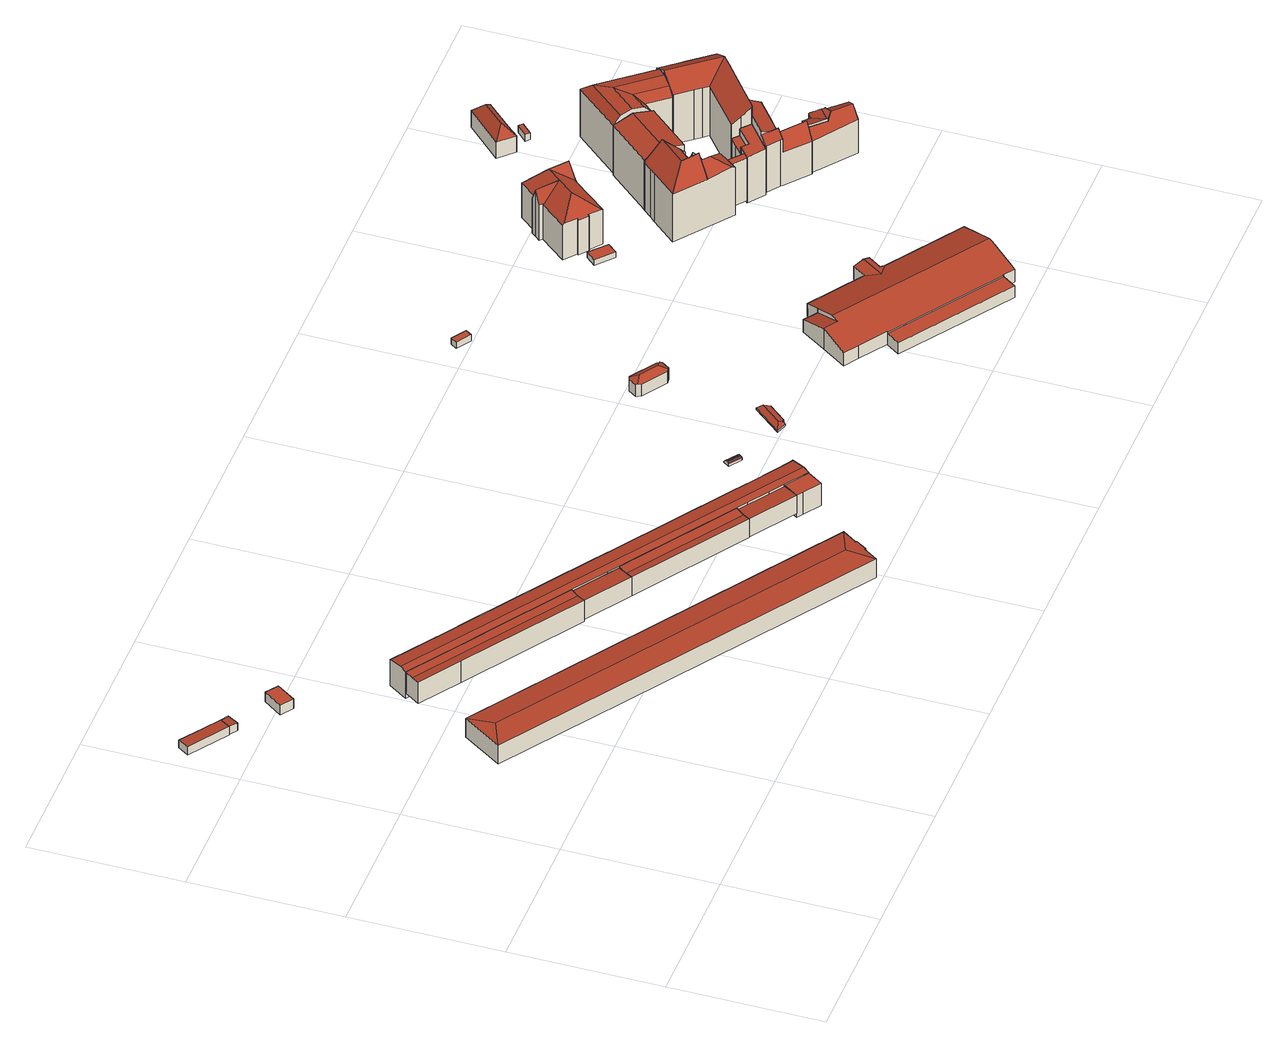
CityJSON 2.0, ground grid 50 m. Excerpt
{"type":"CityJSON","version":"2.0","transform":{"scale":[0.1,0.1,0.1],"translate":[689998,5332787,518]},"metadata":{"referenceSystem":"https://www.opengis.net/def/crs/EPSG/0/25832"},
"CityObjects":{
"building1":{"type":"Building","attributes":{"Gemeindeschluessel":"09162000","HoeheDach":"526.977","HoeheGrund":"523.810","Methode":"2000","NiedrigsteTraufeDesGebaeudes":"526.600","Geometrietyp2DReferenz":"3000","function":"31001_2000","roofType":"1000","measuredHeight":3.17},"geometry":[{"type":"MultiSurface","lod":"2","boundaries":[[[0,1,2,3]],[[4,5,2,1,6]],[[7,8,0,3,9]],[[8,6,1,0]],[[4,7,9,5]],[[9,3,2,5]],[[4,6,8,7]]],"semantics":{"surfaces":[{"type":"WallSurface"},{"type":"GroundSurface"},{"type":"RoofSurface"}],"values":[0,1,2,0,0,0,0]}}]},
"building2":{"type":"Building","attributes":{"Gemeindeschluessel":"09162000","HoeheDach":"526.994","HoeheGrund":"524.000","Methode":"2000","NiedrigsteTraufeDesGebaeudes":"526.496","Geometrietyp2DReferenz":"3000","function":"51009_1610","roofType":"1000","measuredHeight":2.99},"geometry":[{"type":"MultiSurface","lod":"2","boundaries":[[[10,11,12,13]],[[11,10,14,15]],[[11,15,7,12]],[[13,12,7,16]],[[16,7,15,14]],[[14,10,13,16]]],"semantics":{"surfaces":[{"type":"WallSurface"},{"type":"RoofSurface"},{"type":"GroundSurface"}],"values":[0,0,1,0,0,2]}}]},
"building3":{"type":"Building","attributes":{"Gemeindeschluessel":"09162000","HoeheDach":"527.370","HoeheGrund":"523.820","Methode":"2000","NiedrigsteTraufeDesGebaeudes":"527.370","Geometrietyp2DReferenz":"3000","function":"31001_2523","roofType":"1000","measuredHeight":3.55},"geometry":[{"type":"MultiSurface","lod":"2","boundaries":[[[17,18,19,20]],[[21,22,23,24]],[[24,23,18,17]],[[19,18,23,22]],[[21,24,17,20]],[[20,19,22,21]]],"semantics":{"surfaces":[{"type":"WallSurface"},{"type":"RoofSurface"},{"type":"GroundSurface"}],"values":[0,0,0,1,2,0]}}]},
"building4":{"type":"Building","attributes":{"Gemeindeschluessel":"09162000","HoeheDach":"531.750","HoeheGrund":"523.840","Methode":"2000","NiedrigsteTraufeDesGebaeudes":"530.888","Geometrietyp2DReferenz":"3000","function":"31001_2000","roofType":"3200","measuredHeight":7.91,"storeysAboveGround":2},"geometry":[{"type":"MultiSurface","lod":"2","boundaries":[[[25,26,27,28,29,30,31,32,33,34,35,36]],[[37,38,39,40,41]],[[42,43,36,35,34,33]],[[33,32,41,44,42]],[[26,45,46,27]],[[45,26,25,47]],[[45,47,43,39,38,48,46]],[[40,44,41]],[[48,28,27,46]],[[42,44,40,39,43]],[[37,41,32,31,30,29]],[[29,28,48,38,37]],[[25,36,43,47]]],"semantics":{"surfaces":[{"type":"GroundSurface"},{"type":"RoofSurface"},{"type":"WallSurface"}],"values":[0,1,2,2,2,2,1,1,2,1,2,2,2]}}]},
"building5":{"type":"Building","attributes":{"Gemeindeschluessel":"09162000","HoeheDach":"529.448","HoeheGrund":"521.187","Methode":"2000","NiedrigsteTraufeDesGebaeudes":"528.970","Geometrietyp2DReferenz":"3000","function":"51009_1610","roofType":"1000","measuredHeight":8.26},"geometry":[{"type":"MultiSurface","lod":"2","boundaries":[[[49,50,51,52]],[[53,54,55,56]],[[56,55,57,58]],[[51,50,59,60,61]],[[62,61,60,54,53]],[[62,53,56,58,63,49,52]],[[52,51,61,62]],[[63,64,59,50,49]],[[59,64,57,55,54,60]],[[58,57,64,63]]],"semantics":{"surfaces":[{"type":"WallSurface"},{"type":"RoofSurface"},{"type":"GroundSurface"}],"values":[0,0,0,1,0,2,0,0,1,0]}}]},
"building6":{"type":"Building","attributes":{"Gemeindeschluessel":"09162000","HoeheDach":"529.296","HoeheGrund":"522.010","Methode":"2000","NiedrigsteTraufeDesGebaeudes":"528.754","Geometrietyp2DReferenz":"3000","function":"31001_2000","roofType":"1000","measuredHeight":7.29},"geometry":[{"type":"MultiSurface","lod":"2","boundaries":[[[65,66,67,68]],[[69,70,71,72]],[[68,67,70,69]],[[67,66,73,71,70]],[[74,73,66,65]],[[69,72,74,65,68]],[[72,71,73,74]]],"semantics":{"surfaces":[{"type":"WallSurface"},{"type":"RoofSurface"},{"type":"GroundSurface"}],"values":[0,0,0,1,0,2,0]}}]},
"building7":{"type":"Building","attributes":{"Gemeindeschluessel":"09162000","HoeheDach":"529.760","HoeheGrund":"518.983","Methode":"1000","NiedrigsteTraufeDesGebaeudes":"528.980","Geometrietyp2DReferenz":"3000","function":"31001_2000","roofType":"3100","measuredHeight":10.78},"geometry":[{"type":"MultiSurface","lod":"2","boundaries":[[[75,76,77,78]],[[79,80,81,82]],[[83,84,85,86]],[[86,85,87,88]],[[89,90,91,92]],[[93,54,94,95,96]],[[97,98,99,100]],[[78,77,101,102]],[[103,104,90,89]],[[55,57,64,91,90,104,105,106,87,85,84,107,94,54]],[[93,96,97,100,108,109,110,75,78,102,79,82,111,83,86,88,112,113,103,89,92,114,115,116]],[[115,57,55,116]],[[82,81,117,111]],[[96,95,98,97]],[[116,55,54,93]],[[111,117,107,84,83]],[[102,101,80,79]],[[110,118,76,75]],[[100,99,119,108]],[[108,119,120,109]],[[113,105,104,103]],[[109,120,118,110]],[[114,64,57,115]],[[88,87,106,112]],[[112,106,105,113]],[[107,117,81,80,101,77,76,118,120,119,99,98,95,94]],[[92,91,64,114]]],"semantics":{"surfaces":[{"type":"WallSurface"},{"type":"RoofSurface"},{"type":"GroundSurface"}],"values":[0,0,0,0,0,0,0,0,0,1,2,0,0,0,0,0,0,0,0,0,0,0,0,0,0,1,0]}}]},
"building8":{"type":"Building","attributes":{"Gemeindeschluessel":"09162000","HoeheDach":"529.427","HoeheGrund":"522.127","Methode":"2000","NiedrigsteTraufeDesGebaeudes":"528.989","Geometrietyp2DReferenz":"3000","function":"51009_1610","roofType":"1000","measuredHeight":7.3},"geometry":[{"type":"MultiSurface","lod":"2","boundaries":[[[121,122,123,67]],[[124,121,67,125]],[[122,105,104,90,123]],[[125,67,123,90,126]],[[127,104,105,128]],[[128,105,122,121,124]],[[125,126,127,128,124]],[[126,90,104,127]]],"semantics":{"surfaces":[{"type":"RoofSurface"},{"type":"WallSurface"},{"type":"GroundSurface"}],"values":[0,1,0,1,1,1,2,1]}}]},
"building9":{"type":"Building","attributes":{"Gemeindeschluessel":"09162000","HoeheDach":"529.296","HoeheGrund":"522.260","Methode":"2000","NiedrigsteTraufeDesGebaeudes":"528.754","Geometrietyp2DReferenz":"3000","function":"31001_2000","roofType":"1000","measuredHeight":7.04},"geometry":[{"type":"MultiSurface","lod":"2","boundaries":[[[129,130,121,131]],[[131,121,132,133]],[[130,134,135,136,132,121]],[[137,136,135,138]],[[138,135,134,139]],[[139,134,130,129]],[[133,132,136,137]],[[131,133,137,138,139,129]]],"semantics":{"surfaces":[{"type":"WallSurface"},{"type":"RoofSurface"},{"type":"GroundSurface"}],"values":[0,0,1,0,0,0,0,2]}}]},
"building10":{"type":"Building","attributes":{"Gemeindeschluessel":"09162000","HoeheDach":"529.221","HoeheGrund":"520.661","Methode":"1000","NiedrigsteTraufeDesGebaeudes":"529.221","Geometrietyp2DReferenz":"3000","function":"51009_1610","roofType":"1000","measuredHeight":8.56},"geometry":[{"type":"MultiSurface","lod":"2","boundaries":[[[140,141,142,143]],[[144,145,141,140]],[[140,143,146,147,144]],[[143,142,148,146]],[[145,149,148,142,141]],[[146,148,149,147]],[[147,149,145,144]]],"semantics":{"surfaces":[{"type":"WallSurface"},{"type":"GroundSurface"},{"type":"RoofSurface"}],"values":[0,0,1,0,2,0,0]}}]},
"building11":{"type":"Building","attributes":{"Gemeindeschluessel":"09162000","HoeheDach":"523.030","HoeheGrund":"521.830","Methode":"9999","NiedrigsteTraufeDesGebaeudes":"522.030","Geometrietyp2DReferenz":"3000","function":"31001_2000","roofType":"2100","measuredHeight":1.2},"geometry":[{"type":"MultiSurface","lod":"2","boundaries":[[[150,151,152,153,154,155,156,157,158,159,160]],[[150,160,161,162]],[[154,153,163,164]],[[159,158,165,166]],[[167,168,152,151]],[[150,162,167,151]],[[156,155,169,170]],[[153,152,168,163]],[[158,157,171,165]],[[167,162,161,166,165,171,170,169,164,163,168]],[[160,159,166,161]],[[157,156,170,171]],[[155,154,164,169]]],"semantics":{"surfaces":[{"type":"WallSurface"},{"type":"RoofSurface"},{"type":"GroundSurface"}],"values":[0,0,1,1,0,2,1,1,1,0,1,1,1]}}]},
"building12":{"type":"Building","attributes":{"Gemeindeschluessel":"09162000","HoeheDach":"524.731","HoeheGrund":"523.438","Methode":"1000","NiedrigsteTraufeDesGebaeudes":"523.866","Geometrietyp2DReferenz":"3000","function":"31001_9998","roofType":"3200","measuredHeight":1.29,"storeysAboveGround":1},"geometry":[{"type":"MultiSurface","lod":"2","boundaries":[[[172,173,174,175,176,177]],[[177,176,178,179]],[[180,172,177,179]],[[176,175,181,182,183,178]],[[181,175,174,184]],[[184,185,186,187,188,183,182,181]],[[188,179,178,183]],[[187,186,185,173,172,180]],[[184,174,173,185]],[[187,180,179,188]]],"semantics":{"surfaces":[{"type":"RoofSurface"},{"type":"WallSurface"},{"type":"GroundSurface"}],"values":[0,0,0,1,1,2,1,1,1,1]}}]},
"building13":{"type":"Building","attributes":{"Gemeindeschluessel":"09162000","HoeheDach":"529.531","HoeheGrund":"523.770","Methode":"1000","NiedrigsteTraufeDesGebaeudes":"528.152","Geometrietyp2DReferenz":"3000","function":"31001_2000","roofType":"3200","measuredHeight":5.76},"geometry":[{"type":"MultiSurface","lod":"2","boundaries":[[[189,190,191,192]],[[193,194,195,196]],[[197,198,199,200,201]],[[202,203,204,205]],[[206,199,198,207]],[[208,209,210,195,194,211]],[[212,213,203,202]],[[189,214,197,190]],[[215,216,192,191,217,208,211,218]],[[209,201,200,204,203,213,210]],[[195,210,213,212,219,196]],[[207,198,197,214]],[[199,206,220,205,204,200]],[[217,191,190,197,201,209,208]],[[218,211,194,193]],[[207,214,189,192,216,215,218,193,196,219,212,202,205,220,206]]],"semantics":{"surfaces":[{"type":"WallSurface"},{"type":"RoofSurface"},{"type":"GroundSurface"}],"values":[0,0,1,0,0,1,0,0,0,1,0,0,0,1,0,2]}}]},
"building14":{"type":"Building","attributes":{"Gemeindeschluessel":"09162000","HoeheDach":"526.590","HoeheGrund":"524.252","Methode":"2000","NiedrigsteTraufeDesGebaeudes":"526.590","Geometrietyp2DReferenz":"3000","function":"31001_2000","roofType":"1000","measuredHeight":2.34},"geometry":[{"type":"MultiSurface","lod":"2","boundaries":[[[221,222,223,224]],[[221,224,225,226]],[[226,227,222,221]],[[224,223,228,225]],[[225,228,227,226]],[[227,228,223,222]]],"semantics":{"surfaces":[{"type":"WallSurface"},{"type":"GroundSurface"},{"type":"RoofSurface"}],"values":[0,1,0,0,0,2]}}]},
"building15":{"type":"Building","attributes":{"Gemeindeschluessel":"09162000","HoeheDach":"530.130","HoeheGrund":"521.490","Methode":"2000","NiedrigsteTraufeDesGebaeudes":"525.920","Geometrietyp2DReferenz":"3000","function":"31001_2000","roofType":"3100","measuredHeight":8.64,"storeysAboveGround":1},"geometry":[{"type":"MultiSurface","lod":"2","boundaries":[[[229,230,231,232,233]],[[234,235,236,237]],[[238,239,240,241]],[[242,243,244,234,237]],[[245,246,244,243]],[[247,232,231,248,249,250]],[[251,252,238,241]],[[238,252,253,254,255,256,257,258,259,236,235,260,239]],[[245,240,239,260,246]],[[261,248,231,230]],[[262,263,264,250,249]],[[251,265,266,267,253,252]],[[267,266,268,269]],[[270,271,272,259,258]],[[273,268,266,265]],[[274,256,255,275]],[[248,261,262,249]],[[270,276,274,275,273,265,251,241,240,245,243,242,263,262,261,230,229,277,271]],[[270,258,257,276]],[[271,277,278,279,272]],[[247,279,278,233,232]],[[273,275,255,254,269,268]],[[253,267,269,254]],[[276,257,256,274]],[[259,272,279,247,250,264,237,236]],[[278,277,229,233]],[[234,244,246,260,235]],[[242,237,264,263]]],"semantics":{"surfaces":[{"type":"WallSurface"},{"type":"RoofSurface"},{"type":"GroundSurface"}],"values":[0,0,0,0,0,1,0,1,0,0,0,0,1,0,0,0,0,2,0,0,1,0,0,0,1,0,1,0]}}]},
"building16":{"type":"Building","attributes":{"Gemeindeschluessel":"09162000","HoeheDach":"524.438","HoeheGrund":"522.291","Methode":"1000","NiedrigsteTraufeDesGebaeudes":"524.438","Geometrietyp2DReferenz":"3000","function":"31001_2000","roofType":"1000","measuredHeight":2.15},"geometry":[{"type":"MultiSurface","lod":"2","boundaries":[[[280,281,282,283]],[[284,285,281,280]],[[283,282,286,287]],[[284,280,283,287]],[[282,281,285,286]],[[284,287,286,285]]],"semantics":{"surfaces":[{"type":"WallSurface"},{"type":"GroundSurface"},{"type":"RoofSurface"}],"values":[0,0,0,1,2,0]}}]},
"building17":{"type":"Building","attributes":{"Gemeindeschluessel":"09162000","HoeheDach":"538.442","HoeheGrund":"520.249","Methode":"2000","NiedrigsteTraufeDesGebaeudes":"533.490","Geometrietyp2DReferenz":"3000","function":"31001_9998","roofType":"3100","measuredHeight":18.19,"storeysAboveGround":2},"geometry":[{"type":"MultiSurface","lod":"2","boundaries":[[[288,289,290,291]],[[292,293,294,295]],[[296,297,298,294,293]],[[299,300,301,302,303]],[[304,305,306,307,308]],[[309,310,311,312]],[[313,314,296,293,292]],[[299,308,307,315,316,300]],[[297,305,304,298]],[[317,313,292,295,299,318,319,320]],[[307,306,321,315]],[[296,314,322,323,288,291,309,312,324,325,326,327,321,306,305,297]],[[323,322,317,320]],[[295,294,298,304]],[[308,299,295,304]],[[324,312,311,328,329]],[[303,329,328,318,299]],[[301,326,325,302]],[[311,310,290,289,319,318,328]],[[288,323,320,319,289]],[[327,326,301,300,316]],[[314,313,317,322]],[[327,316,315,321]],[[303,302,325,324,329]],[[291,290,310,309]]],"semantics":{"surfaces":[{"type":"WallSurface"},{"type":"RoofSurface"},{"type":"GroundSurface"}],"values":[0,1,0,1,0,0,0,1,0,1,0,2,0,1,1,0,1,0,1,0,0,0,0,0,0]}}]},
"building18":{"type":"Building","attributes":{"Gemeindeschluessel":"09162000","HoeheDach":"544.360","HoeheGrund":"519.890","Methode":"2000","NiedrigsteTraufeDesGebaeudes":"536.716","Geometrietyp2DReferenz":"3000","function":"31001_1000","roofType":"3100","measuredHeight":24.47,"storeysAboveGround":5},"geometry":[{"type":"MultiSurface","lod":"2","boundaries":[[[330,331,332,333,334,335,336,337,338,339,340,341,342,343,344,345,346,347,348,349,350,351,352,353,354]],[[331,355,356,332]],[[348,357,358,349]],[[359,360,361,362]],[[345,363,364,346]],[[348,347,365,366,367,357]],[[342,368,369,343]],[[355,331,330,370,371]],[[372,373,339,338]],[[333,374,375,334]],[[376,377,378,379,380,381,382]],[[355,371,383,384,385,386,375,374,356]],[[387,388,389,390]],[[384,391,337,336,385]],[[352,379,378,353]],[[344,343,369,392,393]],[[351,350,394,381,380]],[[387,383,371,370,388]],[[346,364,365,347]],[[367,366,360,359,395]],[[396,373,372,391,384,383,397]],[[332,356,374,333]],[[342,341,398,362,361,368]],[[334,375,386,335]],[[395,359,387,390]],[[335,386,385,336]],[[387,359,362,398,397,383]],[[351,380,379,352]],[[330,354,377,376,388,370]],[[337,391,372,338]],[[339,373,396,340]],[[396,397,398,341,340]],[[344,393,363,345]],[[376,382,389,388]],[[392,369,368,361,360]],[[349,358,394,350]],[[366,365,364,363,393,392,360]],[[382,381,394,358,357,367,395,390,389]],[[353,378,377,354]]],"semantics":{"surfaces":[{"type":"GroundSurface"},{"type":"WallSurface"},{"type":"RoofSurface"}],"values":[0,1,1,1,1,1,1,1,1,1,2,2,1,1,1,1,1,2,1,1,2,1,1,1,1,1,2,1,1,1,1,1,1,2,2,1,2,2,1]}}]},
"building19":{"type":"Building","attributes":{"Gemeindeschluessel":"09162000","HoeheDach":"537.746","HoeheGrund":"521.197","Methode":"2000","NiedrigsteTraufeDesGebaeudes":"523.550","Geometrietyp2DReferenz":"3000","function":"51009_1610","roofType":"1000","measuredHeight":16.55},"geometry":[{"type":"MultiSurface","lod":"2","boundaries":[[[399,400,401,402]],[[401,403,404,402]],[[405,406,403,401,400,407]],[[399,402,404,408,409,410]],[[406,405,409,408]],[[407,410,409,405]],[[407,400,399,410]],[[408,404,403,406]]],"semantics":{"surfaces":[{"type":"GroundSurface"},{"type":"WallSurface"},{"type":"RoofSurface"}],"values":[0,1,1,1,1,2,1,2]}}]},
"building20":{"type":"Building","attributes":{"Gemeindeschluessel":"09162000","HoeheDach":"540.990","HoeheGrund":"520.002","Methode":"2000","NiedrigsteTraufeDesGebaeudes":"539.051","Geometrietyp2DReferenz":"3000","function":"31001_9998","roofType":"3100","measuredHeight":20.99,"storeysAboveGround":5},"geometry":[{"type":"MultiSurface","lod":"2","boundaries":[[[411,412,413,414,415,416,417]],[[418,419,417,416,415,420]],[[412,411,421,422,423,413]],[[421,419,418,422]],[[413,423,424,414]],[[423,422,418,420,424]],[[417,419,421,411]],[[414,424,420,415]]],"semantics":{"surfaces":[{"type":"GroundSurface"},{"type":"WallSurface"},{"type":"RoofSurface"}],"values":[0,1,1,2,1,2,1,1]}}]},
"building21":{"type":"Building","attributes":{"Gemeindeschluessel":"09162000","HoeheDach":"537.910","HoeheGrund":"520.189","Methode":"2000","NiedrigsteTraufeDesGebaeudes":"535.070","Geometrietyp2DReferenz":"3000","function":"31001_1000","roofType":"1000","measuredHeight":17.72,"storeysAboveGround":6},"geometry":[{"type":"MultiSurface","lod":"2","boundaries":[[[425,426,427,428]],[[429,430,425,428,431,432,433,434]],[[435,436,434,433]],[[437,436,435,438,439,440,427,426,441]],[[431,442,443,432]],[[444,445,443,442,446]],[[441,426,425,430]],[[433,432,443,445,438,435]],[[431,428,427,440,446,442]],[[444,439,438,445]],[[437,441,430,429]],[[436,437,429,434]],[[446,440,439,444]]],"semantics":{"surfaces":[{"type":"WallSurface"},{"type":"GroundSurface"},{"type":"RoofSurface"}],"values":[0,1,0,2,0,2,0,0,0,0,0,0,0]}}]},
"building22":{"type":"Building","attributes":{"Gemeindeschluessel":"09162000","HoeheDach":"524.025","HoeheGrund":"521.172","Methode":"1000","NiedrigsteTraufeDesGebaeudes":"523.695","Geometrietyp2DReferenz":"3000","function":"31001_2000","roofType":"1000","measuredHeight":2.85},"geometry":[{"type":"MultiSurface","lod":"2","boundaries":[[[447,448,449,450]],[[451,447,450,452]],[[452,450,449,453]],[[452,453,454,451]],[[453,449,448,454]],[[454,448,447,451]]],"semantics":{"surfaces":[{"type":"RoofSurface"},{"type":"WallSurface"},{"type":"GroundSurface"}],"values":[0,1,1,2,1,1]}}]},
"building23":{"type":"Building","attributes":{"Gemeindeschluessel":"09162000","HoeheDach":"541.453","HoeheGrund":"521.131","Methode":"2000","NiedrigsteTraufeDesGebaeudes":"533.690","Geometrietyp2DReferenz":"3000","function":"31001_1000","roofType":"2100","measuredHeight":20.32,"storeysAboveGround":4},"geometry":[{"type":"MultiSurface","lod":"2","boundaries":[[[455,456,457]],[[458,459,460,461,462,463,464,465,466,467,468]],[[469,470,463,471]],[[455,466,465,464,463,470,472,473,474,475,456]],[[476,462,461]],[[462,476,477,478,479,471,463]],[[480,475,474,481]],[[482,483,484,485]],[[481,474,473,486]],[[482,487,478,477,488,483]],[[488,477,476,461,460]],[[489,490,491,492]],[[493,472,470,469]],[[494,485,484,458,468,495,496]],[[486,473,472,493]],[[484,483,488,460,459,458]],[[491,457,456,475,480,497,492]],[[471,479,478,487,482,485,494,496,489,492,497,480,481,486,493,469]],[[455,467,466]],[[496,495,490,489]],[[490,495,468,467,455,457,491]]],"semantics":{"surfaces":[{"type":"WallSurface"},{"type":"RoofSurface"},{"type":"GroundSurface"}],"values":[0,0,0,1,1,0,0,0,0,0,1,0,0,0,0,1,0,2,0,0,1]}}]},
"building24":{"type":"Building","attributes":{"Gemeindeschluessel":"09162000","HoeheDach":"537.110","HoeheGrund":"521.620","Methode":"2000","NiedrigsteTraufeDesGebaeudes":"533.562","Geometrietyp2DReferenz":"3000","function":"31001_1000","roofType":"3100","measuredHeight":15.49,"storeysAboveGround":4},"geometry":[{"type":"MultiSurface","lod":"2","boundaries":[[[498,499,500,501]],[[502,503,504,505]],[[501,500,506,507]],[[508,506,500,499,509,510]],[[511,512,507,506,508,513]],[[511,513,514,515]],[[512,511,515,502,505,516,517,498,501,507]],[[517,509,499,498]],[[513,508,510,504,503,514]],[[504,510,509,517,516,505]],[[515,514,503,502]]],"semantics":{"surfaces":[{"type":"WallSurface"},{"type":"RoofSurface"},{"type":"GroundSurface"}],"values":[0,0,0,1,0,0,2,0,1,0,0]}}]},
"building25":{"type":"Building","attributes":{"Gemeindeschluessel":"09162000","HoeheDach":"537.045","HoeheGrund":"521.340","Methode":"2000","NiedrigsteTraufeDesGebaeudes":"524.967","Geometrietyp2DReferenz":"3000","function":"31001_1000","roofType":"2100","measuredHeight":15.71,"storeysAboveGround":1},"geometry":[{"type":"MultiSurface","lod":"2","boundaries":[[[518,519,520,521,522,523,524,525,509]],[[526,527,528,529]],[[530,524,523]],[[520,519,518,531,532,533,534,535,536,537,538,539,540,541,542,521]],[[543,544,527,545,546]],[[547,548,549,550,551,540,539,538,537]],[[552,546,545,548,547,553]],[[554,555,509,525,524,530,556,557]],[[558,545,527,526]],[[544,530,523,522,559,528,527]],[[536,553,547,537]],[[532,531,518,509,555,554]],[[535,534,533,532,554,557,543,546,552,553,536]],[[530,544,556]],[[559,522,521,542,541,540,551,529,528]],[[556,544,543,557]],[[549,548,545,558]],[[526,529,551,550]],[[558,526,550,549]]],"semantics":{"surfaces":[{"type":"WallSurface"},{"type":"GroundSurface"},{"type":"RoofSurface"}],"values":[0,0,0,1,2,0,2,2,0,2,0,0,0,0,0,0,0,2,2]}}]},
"building26":{"type":"Building","attributes":{"Gemeindeschluessel":"09162000","HoeheDach":"531.519","HoeheGrund":"521.625","Methode":"1000","NiedrigsteTraufeDesGebaeudes":"527.564","Geometrietyp2DReferenz":"3000","function":"31001_9998","roofType":"3200","measuredHeight":9.89,"storeysAboveGround":1},"geometry":[{"type":"MultiSurface","lod":"2","boundaries":[[[560,561,562,563,564]],[[563,562,565,566,567]],[[567,566,568,569,570]],[[571,561,560,572]],[[560,564,573]],[[568,566,565,574]],[[570,573,564,563,567]],[[570,569,572,560,573]],[[571,572,569,568,574]],[[571,574,565,562,561]]],"semantics":{"surfaces":[{"type":"RoofSurface"},{"type":"WallSurface"},{"type":"GroundSurface"}],"values":[0,0,1,1,0,1,0,1,2,1]}}]},
"building27":{"type":"Building","attributes":{"Gemeindeschluessel":"09162000","HoeheDach":"542.670","HoeheGrund":"520.809","Methode":"2000","NiedrigsteTraufeDesGebaeudes":"538.379","Geometrietyp2DReferenz":"3000","function":"31001_9998","roofType":"3100","measuredHeight":21.86,"storeysAboveGround":5},"geometry":[{"type":"MultiSurface","lod":"2","boundaries":[[[575,576,577,578]],[[579,580,581,582,583,584]],[[585,586,587,578]],[[588,575,578,587]],[[585,578,577,589,590]],[[591,581,580,592,593]],[[580,579,594,595,592]],[[596,583,582,586,585,590,597]],[[591,588,587,581]],[[579,584,598,594]],[[589,599,597,590]],[[600,601,588,591,593]],[[576,602,599,589,577]],[[601,602,576,575,588]],[[598,584,583,596]],[[601,600,595,594,598,596,597,599,602]],[[586,582,581,587]],[[592,595,600,593]]],"semantics":{"surfaces":[{"type":"RoofSurface"},{"type":"WallSurface"},{"type":"GroundSurface"}],"values":[0,0,0,0,0,0,1,1,0,1,1,1,1,1,1,2,0,1]}}]},
"building28":{"type":"Building","attributes":{"Gemeindeschluessel":"09162000","HoeheDach":"524.010","HoeheGrund":"521.370","Methode":"2000","NiedrigsteTraufeDesGebaeudes":"524.010","Geometrietyp2DReferenz":"3000","function":"51009_1610","roofType":"1000","measuredHeight":2.64},"geometry":[{"type":"MultiSurface","lod":"2","boundaries":[[[603,604,605,606]],[[606,607,608,603]],[[605,609,607,606]],[[607,609,610,608]],[[604,610,609,605]],[[603,608,610,604]]],"semantics":{"surfaces":[{"type":"GroundSurface"},{"type":"WallSurface"},{"type":"RoofSurface"}],"values":[0,1,1,2,1,1]}}]},
"building29":{"type":"Building","attributes":{"Gemeindeschluessel":"09162000","HoeheDach":"544.430","HoeheGrund":"521.167","Methode":"2000","NiedrigsteTraufeDesGebaeudes":"540.177","Geometrietyp2DReferenz":"3000","function":"31001_1000","roofType":"3100","measuredHeight":23.26,"storeysAboveGround":5},"geometry":[{"type":"MultiSurface","lod":"2","boundaries":[[[611,612,613,614]],[[615,616,617,618]],[[619,620,621,622]],[[622,621,623,624]],[[625,618,617,626,627,628]],[[629,623,621,620,630,631,632,633,634,628,627,635]],[[636,637,638,639]],[[626,640,641,613,612,642,635,627]],[[643,633,632,644]],[[645,646,647,648]],[[625,628,634,649]],[[616,615,648,647]],[[625,649,643,644,650,651,619,622,624,652,653,654,611,614,655,656,636,639,645,648,615,618]],[[654,642,612,611]],[[626,617,616,647,646,638,637,640]],[[624,623,629,652]],[[644,632,631,650]],[[633,643,649,634]],[[639,638,646,645]],[[642,654,653,635]],[[635,653,652,629]],[[650,631,630,651]],[[614,613,641,655]],[[655,641,640,656]],[[656,640,637,636]],[[651,630,620,619]]],"semantics":{"surfaces":[{"type":"WallSurface"},{"type":"RoofSurface"},{"type":"GroundSurface"}],"values":[0,0,0,0,0,1,0,1,0,0,0,0,2,0,1,0,0,0,0,0,0,0,0,0,0,0]}}]}
},
"vertices":[
[107,1649,86],[107,1649,58],[29,1703,58],[29,1703,86],[131,1580,58],[3,1666,58],[157,1615,58],[131,1580,90],[157,1615,86],[3,1666,90],
[182,1599,60],[182,1599,85],[156,1562,90],[156,1562,60],[157,1615,60],[157,1615,85],[131,1580,60],
[352,1501,58],[352,1501,94],[309,1439,94],[309,1439,58],[268,1466,58],[268,1466,94],[312,1528,94],[312,1528,58],
[1490,86,58],[1494,83,58],[1471,48,58],[1467,51,58],[1435,2,58],[1042,264,58],[651,523,58],[261,783,58],[348,915,58],[739,655,58],[1131,394,58],[1522,134,58],[1435,2,130],[1435,3,130],[1435,97,138],[348,820,138],[261,783,130],[348,915,130],[1522,134,130],[348,914,130],[1494,83,129],[1471,48,129],[1490,86,130],[1467,51,130],
[994,764,32],[994,764,114],[611,1018,114],[611,1018,32],[512,1157,32],[512,1157,114],[691,1038,114],[691,1038,32],[756,995,114],[756,995,32],[1011,790,110],[495,1132,110],[478,1107,114],[478,1107,32],[1028,815,32],[1028,815,114],
[1175,717,40],[1175,717,108],[1141,666,113],[1141,666,40],[994,764,40],[994,764,113],[1028,815,108],[1028,815,40],[1139,741,108],[1139,741,40],
[1251,757,10],[1251,757,110],[1616,515,110],[1616,515,10],[1803,391,10],[1803,391,110],[1804,393,110],[1804,393,10],[1766,326,10],[1766,326,114],[1689,376,114],[1689,376,10],[1642,407,114],[1642,407,10],[1175,717,10],[1175,717,114],[1139,741,114],[1139,741,10],[512,1157,10],[525,1178,118],[554,1221,110],[554,1221,10],[558,1219,10],[558,1219,110],[558,1218,110],[558,1218,10],[1683,470,110],[1683,470,10],[1209,695,10],[1209,695,114],[1541,475,114],[1575,452,114],[1779,346,118],[732,1102,10],[797,1059,10],[1181,804,10],[1808,390,10],[1575,452,10],[1541,475,10],[1028,815,10],[756,995,10],[691,1038,10],[1808,390,110],[1181,804,110],[732,1102,110],[797,1059,110],
[1507,424,113],[1522,446,110],[1156,689,110],[1507,424,41],[1141,666,41],[1175,717,41],[1209,695,41],[1541,475,41],
[1655,325,43],[1655,325,113],[1507,424,43],[1541,475,108],[1541,475,43],[1689,376,108],[1642,407,108],[1575,452,108],[1575,452,43],[1642,407,43],[1689,376,43],
[1655,325,27],[1655,325,112],[1689,376,112],[1689,376,27],[1674,313,27],[1674,313,112],[1765,326,27],[1732,275,27],[1765,326,112],[1732,275,112],
[1841,560,38],[1855,580,38],[1855,580,40],[1853,577,45],[1852,575,48],[1850,572,49],[1848,570,50],[1846,567,50],[1844,565,50],[1843,562,49],[1841,560,46],[1802,588,46],[1802,588,38],[1814,605,45],[1812,603,48],[1805,593,50],[1804,590,49],[1816,608,38],[1816,608,40],[1811,600,49],[1809,598,50],[1807,595,50],
[2019,489,62],[2026,497,61],[2032,495,59],[2082,553,59],[2070,572,67],[2014,505,67],[2058,590,59],[1979,495,59],[2014,484,59],[2082,553,54],[2070,572,54],[2058,590,54],[2032,495,54],[2026,497,54],[2019,489,54],[2014,484,54],[1979,495,54],
[2085,875,58],[2085,875,102],[2003,929,102],[2003,929,58],[2013,971,58],[2013,971,102],[2020,974,104],[2020,974,58],[2093,876,104],[2100,877,102],[2118,903,102],[2115,910,105],[2087,905,115],[2112,919,58],[2112,919,102],[2115,911,104],[2115,911,58],[2118,903,58],[2100,877,58],[1998,939,105],[2027,945,115],[2021,974,104],[1996,945,102],[2027,976,58],[2027,976,102],[2093,876,58],[1998,939,58],[1999,937,58],[1999,937,104],[1996,945,58],[2021,974,58],[2115,910,58],
[2028,1517,62],[2028,1517,86],[2043,1537,86],[2043,1537,62],[2090,1507,62],[2076,1486,62],[2076,1486,86],[2090,1507,86],
[2789,485,35],[2765,501,35],[2765,501,92],[2771,498,94],[2789,485,88],[2506,550,83],[2451,468,114],[2465,490,121],[2506,550,99],[2398,387,84],[2353,417,84],[2353,417,35],[2398,387,35],[2506,550,35],[2462,580,35],[2462,580,83],[2407,498,35],[2407,498,113],[2722,425,94],[2741,518,84],[2712,474,84],[2709,477,83],[2488,327,35],[2488,327,84],[2486,325,83],[2845,85,83],[2846,87,83],[2882,62,83],[2896,83,91],[2944,154,117],[2951,165,121],[2407,498,114],[2741,518,35],[2712,474,35],[2535,592,35],[2535,592,83],[2456,281,35],[2456,281,79],[2486,325,79],[2815,40,79],[2845,85,79],[2944,154,35],[3020,268,35],[3020,268,84],[2815,40,35],[2882,62,35],[2846,87,35],[2896,83,35],[2760,442,35],[2760,442,88],[2775,432,83],
[2599,1212,43],[2599,1212,64],[2544,1261,64],[2544,1261,43],[2626,1243,43],[2626,1243,64],[2572,1292,64],[2572,1292,43],
[2630,1309,22],[2630,1309,158],[2628,1306,155],[2628,1306,22],[2769,1396,155],[2791,1423,200],[2793,1425,204],[2738,1470,204],[2791,1423,22],[2817,1455,22],[2817,1455,155],[2700,1424,204],[2636,1475,204],[2624,1460,158],[2633,1452,158],[2632,1451,155],[2708,1543,155],[2708,1543,22],[2659,1484,22],[2659,1484,156],[2659,1484,155],[2599,1330,22],[2599,1330,155],[2602,1333,158],[2602,1333,22],[2764,1391,155],[2764,1391,22],[2650,1491,156],[2637,1476,203],[2764,1392,156],[2658,1372,204],[2667,1278,157],[2669,1277,156],[2650,1491,22],[2764,1392,22],[2669,1277,22],[2562,1366,22],[2633,1452,22],[2624,1460,22],[2637,1476,22],[2566,1363,159],[2562,1366,155],
[2748,1085,19],[2821,1168,19],[2836,1184,19],[2858,1210,19],[2859,1209,19],[2861,1213,19],[2902,1177,19],[2965,1123,19],[2962,1119,19],[2950,1129,19],[2929,1106,19],[2913,1088,19],[2924,1079,19],[2928,1075,19],[2930,1071,19],[2931,1066,19],[2931,1061,19],[2930,1057,19],[2927,1053,19],[2941,1040,19],[2940,1038,19],[2972,1011,19],[2970,1009,19],[2939,969,19],[2925,951,19],[2821,1168,203],[2836,1184,203],[2927,1053,205],[2941,1040,205],[2906,1077,223],[2906,1077,242],[2915,1087,213],[2915,1087,207],[2931,1066,209],[2931,1061,206],[2930,1057,203],[2929,1056,203],[2929,1056,201],[2924,1079,212],[2928,1075,212],[2748,1085,202],[2749,1086,203],[2962,1119,187],[2950,1129,203],[2858,1210,203],[2859,1209,204],[2918,957,209],[2925,951,203],[2939,969,203],[2970,1009,202],[2972,1011,202],[2967,1015,206],[2902,1021,244],[2832,1088,264],[2907,1173,264],[2902,1177,258],[2861,1213,203],[2883,1050,264],[2847,1010,202],[2876,1043,244],[2883,1050,235],[2965,1123,187],[2930,1072,215],[2930,1071,214],[2940,1038,207],[2906,1077,201],[2929,1106,203],[2915,1091,203],[2913,1088,207],
[2985,934,32],[2939,969,32],[2970,1009,32],[3022,965,32],[2970,1009,55],[3022,965,55],[2954,989,197],[2954,989,55],[2939,969,197],[3002,948,55],[3002,948,197],[2985,934,197],
[2965,1123,20],[2913,1168,20],[2902,1177,20],[2861,1213,20],[2983,1352,20],[3034,1307,20],[3086,1261,20],[3034,1307,230],[3086,1261,211],[2983,1352,211],[2965,1123,211],[2913,1168,230],[2902,1177,226],[2861,1213,211],
[3022,965,22],[3022,965,199],[3023,966,199],[3023,966,22],[3038,894,22],[2985,934,22],[3060,996,22],[3084,1015,22],[3106,995,22],[3135,971,22],[3106,995,199],[3135,971,199],[3038,894,199],[3104,997,199],[3045,948,199],[3024,966,199],[2985,934,199],[3060,996,171],[3084,1015,171],[3045,948,171],[3104,997,171],[3024,966,171],
[3049,1052,57],[3084,1091,57],[3062,1110,60],[3027,1070,60],[3049,1052,32],[3027,1070,32],[3062,1110,32],[3084,1091,32],
[3088,904,222],[3070,919,235],[3070,919,222],[3086,857,159],[3117,881,197],[3120,884,201],[3155,912,157],[3157,913,157],[3157,913,203],[3155,912,203],[3120,884,203],[3117,881,203],[3117,881,222],[3086,857,209],[3234,975,31],[3234,975,203],[3157,913,31],[3198,1017,233],[3140,971,233],[3137,969,233],[3135,971,235],[3163,905,157],[3218,835,177],[3218,835,31],[3163,905,31],[3135,971,31],[3137,969,31],[3195,817,31],[3195,817,196],[3164,792,157],[3164,792,31],[3140,971,31],[3199,820,31],[3199,820,201],[3040,892,31],[3040,892,209],[3038,894,209],[3038,894,31],[3198,1017,31],[3086,857,31],[3081,861,209],[3081,861,31],[3070,919,31],
[3297,811,36],[3297,811,165],[3303,813,161],[3303,813,36],[3195,817,36],[3195,817,179],[3245,769,178],[3245,769,36],[3359,744,168],[3359,744,36],[3328,720,191],[3277,771,190],[3274,771,191],[3293,692,36],[3328,720,36],[3293,692,165],[3164,792,156],[3164,792,36],[3274,771,36],[3277,771,36],
[3277,771,33],[3288,792,33],[3288,793,33],[3297,811,33],[3297,811,169],[3288,793,187],[3288,793,188],[3288,792,188],[3271,839,70],[3271,839,167],[3276,835,167],[3276,835,70],[3284,797,187],[3260,770,33],[3245,769,33],[3242,772,33],[3241,772,33],[3217,796,33],[3195,817,33],[3218,835,33],[3233,846,33],[3250,860,33],[3252,862,33],[3276,835,33],[3294,814,33],[3242,772,187],[3279,802,187],[3254,826,167],[3241,772,187],[3218,835,175],[3233,846,167],[3233,846,74],[3250,860,70],[3252,862,70],[3217,796,187],[3195,817,187],[3245,769,187],[3260,770,188],[3279,802,186],[3242,772,186],[3254,826,74],[3294,814,169],
[2973,1650,98],[3002,1685,101],[3084,1770,98],[3039,1769,135],[2972,1697,135],[3085,1770,97],[3039,1814,98],[3038,1813,100],[3039,1814,36],[2926,1697,36],[2926,1697,96],[3002,1685,36],[2973,1650,36],[2927,1696,98],[3085,1770,36],
[3242,1295,238],[3262,1311,211],[3111,1497,211],[3110,1458,238],[3084,1268,211],[3104,1292,211],[3106,1332,238],[3062,1282,238],[3086,1261,204],[3089,1264,204],[3002,1335,238],[3032,1308,247],[3108,1395,247],[3210,1269,247],[3110,1498,210],[2983,1352,210],[3178,1243,238],[3105,1293,212],[3159,1226,212],[3084,1268,28],[3105,1293,28],[3086,1261,28],[2983,1352,28],[3089,1264,28],[3110,1498,28],[3159,1226,28],[3210,1269,28],[3262,1311,28],
[3030,1642,34],[3063,1675,34],[3074,1664,34],[3042,1631,34],[3042,1631,60],[3030,1642,60],[3074,1664,60],[3063,1675,60],
[3201,1174,32],[3201,1174,222],[3161,1223,222],[3161,1223,32],[3380,1165,32],[3380,1165,222],[3382,1162,222],[3382,1162,32],[3106,995,32],[3106,995,240],[3084,1015,223],[3084,1015,32],[3086,1017,223],[3086,1017,32],[3328,1120,32],[3330,1121,264],[3329,1121,264],[3328,1120,264],[3088,1018,223],[3135,971,262],[3137,969,264],[3140,971,264],[3198,1017,264],[3299,1097,264],[3233,1135,222],[3262,1311,32],[3262,1311,222],[3264,1308,222],[3264,1308,32],[3210,1269,264],[3159,1226,222],[3218,1154,222],[3198,1017,32],[3140,971,32],[3305,1257,32],[3305,1257,222],[3320,1238,222],[3320,1238,32],[3299,1097,32],[3137,969,32],[3135,971,32],[3088,1018,32],[3233,1135,32],[3218,1154,32],[3159,1226,32],[3210,1269,32]
]}
